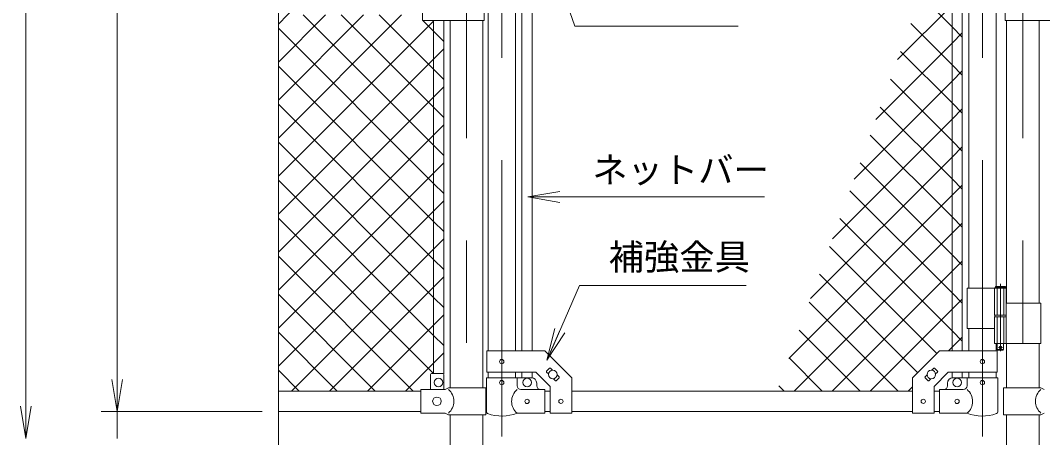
# Model space of a CAD drawing. Units: millimetres, scale not verified. Extents: x -6299 to 6301, y -4455 to 4455.
# Drawn here: x -4313 to -2411, y -1104 to -328 of the extents above; entities that cross this region are included whole.
import ezdxf
from ezdxf.enums import TextEntityAlignment as Align

# ---------------------------------------------------------------- set-up
doc = ezdxf.new("R2010")
doc.units = ezdxf.units.MM
doc.header["$LTSCALE"] = 30
doc.linetypes.add('DASHED', pattern=[7.5, 6, -1.5])
doc.linetypes.add('USER1', pattern=[50.8, 31.75, -6.35, 6.35, -6.35])
for name, color, linetype, lineweight in [('0-0_D-STR-TXT', 7, 'Continuous', 9), ('0-3_D-BMK', 2, 'USER1', 13), ('0-4_D-STR1', 1, 'Continuous', 18), ('0-5_D-STR3', 3, 'Continuous', 13), ('0-9_D-STR-DIM', 7, 'Continuous', 9), ('0-A_0', 7, 'Continuous', 9), ('0-B_D-STR2', 7, 'Continuous', 9)]:
    doc.layers.add(name, color=color, linetype=linetype, lineweight=lineweight)
doc.styles.add('ＭＳ ゴシック', font='')
doc.styles.get('ＭＳ ゴシック').set_extended_font_data('MS Gothic')

# ---------------------------------------------------------------- blocks, each defined once
blk = doc.blocks.new('_Open')
at = {"layer": '0-A_0'}
blk.add_line((-30, 5), (0, 0), dxfattribs=at)
blk.add_lwpolyline([(-30, -5), (0, 0), (-30, 0)], dxfattribs=at)

msp = doc.modelspace()

# ---------------------------------------------------------------- linework, layer by layer
at = {"layer": '0-0_D-STR-TXT'}
msp.add_line((-2928.19, -656.84), (-3366.78, -656.84), dxfattribs=at)
for points in [[(-2977.34, -339.33), (-3281.31, -339.33), (-3368.74, -87.58)], [(-2962.13, -821.57), (-3272.19, -821.57), (-3332.23, -958.53)]]:
    msp.add_lwpolyline(points, dxfattribs=at)
at = {"layer": '0-3_D-BMK'}
for p, q in [((-3482.69, 1929.08), (-3482.69, -1466.74)), ((-2447.69, 1929.08), (-2447.69, -1466.74)), ((-3417.04, 935.57), (-3417.04, -1102.82)), ((-2522.84, 935.57), (-2522.84, -1102.82)), ((-2489.28, -818.74), (-2489.28, -943.63)), ((-2492.91, -936.66), (-2485.65, -936.66))]:
    msp.add_line(p, q, dxfattribs=at)
at = {"layer": '0-4_D-STR1'}
for p, q in [((-3442.44, -106.16), (-3442.44, -943.11)), ((-3391.64, -106.16), (-3391.64, -943.11)), ((-2548.24, -106.16), (-2548.24, -826.66)), ((-2497.44, -106.16), (-2497.44, -823.66)), ((-3512.94, -328.66), (-3512.94, -1012.06)), ((-3452.44, -328.66), (-3452.44, -1012.06)), ((-2477.94, -328.66), (-2477.94, -854.66)), ((-2417.44, -328.66), (-2417.44, -854.66)), ((-2548.24, -901.66), (-2548.24, -943.11)), ((-2497.44, -929.66), (-2497.44, -943.11)), ((-2477.94, -929.66), (-2477.94, -1012.06)), ((-2417.44, -929.66), (-2417.44, -1012.06)), ((-3442.44, -983.11), (-3442.44, -993.16)), ((-3391.64, -983.11), (-3391.64, -993.16)), ((-2548.24, -983.11), (-2548.24, -993.16)), ((-2497.44, -983.11), (-2497.44, -993.16)), ((-3567.69, -1018.16), (-3832.69, -1018.16)), ((-3337.04, -1018.16), (-3327.04, -1018.16)), ((-3287.04, -1018.16), (-2652.84, -1018.16)), ((-2612.84, -1018.16), (-2602.84, -1018.16)), ((-3567.69, -1056.16), (-3832.69, -1056.16)), ((-3512.94, -1062.06), (-3512.94, -1456.16)), ((-3452.44, -1062.06), (-3452.44, -1456.16)), ((-3337.04, -1056.16), (-3327.04, -1056.16)), ((-3287.04, -1056.16), (-2652.84, -1056.16)), ((-2612.84, -1056.16), (-2602.84, -1056.16)), ((-2477.94, -1062.06), (-2477.94, -1456.16)), ((-2417.44, -1062.06), (-2417.44, -1456.16))]:
    msp.add_line(p, q, dxfattribs=at)
at = {"layer": '0-5_D-STR3'}
for p, q in [((-3379.54, -108.66), (-3379.54, -943.11)), ((-3360.54, -108.66), (-3360.54, -943.11)), ((-2579.34, -108.66), (-2579.34, -943.11)), ((-2560.34, -108.66), (-2560.34, -943.11)), ((-3564.69, -307.66), (-3564.69, -328.66)), ((-3449.89, -307.66), (-3449.89, -328.66)), ((-2480.49, -307.66), (-2480.49, -328.66)), ((-3449.89, -328.66), (-3564.69, -328.66)), ((-3544.19, -985.06), (-3544.19, -328.66)), ((-3525.19, -985.74), (-3525.19, -328.66)), ((-2480.49, -328.66), (-2365.69, -328.66)), ((-2551.39, -826.66), (-2551.39, -901.66)), ((-2551.39, -826.66), (-2478.48, -826.66)), ((-2500.08, -826.66), (-2500.08, -876.66)), ((-2479.28, -824.66), (-2499.28, -824.66)), ((-2498.28, -823.66), (-2480.28, -823.66)), ((-2479.28, -824.66), (-2480.28, -823.66)), ((-2479.28, -824.66), (-2479.28, -826.66)), ((-2478.48, -826.66), (-2478.48, -876.66)), ((-2478.48, -854.66), (-2414.14, -854.66)), ((-2414.14, -854.66), (-2414.14, -929.66)), ((-2500.08, -876.66), (-2478.48, -876.66)), ((-2500.08, -879.66), (-2478.48, -879.66)), ((-2500.08, -879.66), (-2500.08, -929.66)), ((-2499.78, -876.66), (-2499.78, -879.66)), ((-2499.78, -879.66), (-2478.78, -879.66)), ((-2478.78, -876.66), (-2478.78, -879.66)), ((-2478.48, -879.66), (-2478.48, -929.66)), ((-2551.39, -901.66), (-2500.19, -901.66)), ((-2500.08, -929.66), (-2414.14, -929.66)), ((-2495.28, -929.66), (-2495.28, -940.66)), ((-3444.74, -983.11), (-3444.74, -943.11)), ((-2494.28, -941.66), (-2495.28, -940.66)), ((-2495.14, -983.11), (-2495.14, -943.11)), ((-2494.28, -941.66), (-2484.28, -941.66)), ((-2484.28, -941.66), (-2483.28, -940.66)), ((-3549.69, -987.06), (-3549.69, -1015.06)), ((-3526.69, -985.06), (-3547.69, -985.06)), ((-3524.69, -987.06), (-3524.69, -1015.06)), ((-3444.74, -983.11), (-3353.61, -983.11)), ((-3379.54, -983.11), (-3379.54, -993.16)), ((-3360.54, -983.11), (-3360.54, -993.16)), ((-3353.61, -983.11), (-3327.04, -1009.68)), ((-3333.71, -981.1), (-3328.05, -975.44)), ((-3333.71, -982.52), (-3329.99, -986.23)), ((-3326.64, -975.44), (-3322.92, -979.16)), ((-3314.09, -987.99), (-3310.37, -991.71)), ((-2625.79, -987.99), (-2629.51, -991.71)), ((-2613.24, -975.44), (-2616.96, -979.16)), ((-2586.27, -983.11), (-2612.84, -1009.68)), ((-2606.17, -981.1), (-2611.83, -975.44)), ((-2606.17, -982.52), (-2609.89, -986.23)), ((-2495.14, -983.11), (-2586.27, -983.11)), ((-2579.34, -983.11), (-2579.34, -993.16)), ((-2560.34, -983.11), (-2560.34, -993.16)), ((-3445.59, -993.16), (-3388.49, -993.16)), ((-3445.59, -993.16), (-3445.59, -1056.85)), ((-3388.49, -993.16), (-3388.49, -1008.16)), ((-3388.49, -993.16), (-3362.04, -993.16)), ((-3352.04, -1008.16), (-3352.04, -1003.16)), ((-3321.16, -995.06), (-3317.44, -998.78)), ((-3316.03, -998.78), (-3310.37, -993.12)), ((-3287.04, -1059.36), (-3287.04, -993.11)), ((-2652.84, -1059.36), (-2652.84, -993.11)), ((-2623.85, -998.78), (-2629.51, -993.12)), ((-2618.72, -995.06), (-2622.44, -998.78)), ((-2587.84, -1008.16), (-2587.84, -1003.16)), ((-2551.39, -993.16), (-2577.84, -993.16)), ((-2494.29, -993.16), (-2551.39, -993.16)), ((-2551.39, -993.16), (-2551.39, -1008.16)), ((-2494.29, -993.16), (-2494.29, -1056.85)), ((-3522.49, -1015.06), (-3567.69, -1015.06)), ((-3567.69, -1059.06), (-3567.69, -1015.06)), ((-3522.49, -1015.06), (-3516.49, -1012.06)), ((-3446.59, -1012.06), (-3516.49, -1012.06)), ((-3446.59, -1012.06), (-3446.59, -1062.06)), ((-3337.04, -1015.16), (-3381.49, -1015.16)), ((-3337.04, -1059.16), (-3337.04, -1015.16)), ((-3327.04, -1059.36), (-3327.04, -1009.68)), ((-2612.84, -1059.36), (-2612.84, -1009.68)), ((-2602.84, -1015.16), (-2558.39, -1015.16)), ((-2602.84, -1059.16), (-2602.84, -1015.16)), ((-2483.79, -1012.06), (-2413.89, -1012.06)), ((-2483.79, -1012.06), (-2483.79, -1062.06)), ((-2407.89, -1015.06), (-2413.89, -1012.06)), ((-3522.49, -1059.06), (-3567.69, -1059.06)), ((-3522.49, -1059.06), (-3516.49, -1062.06)), ((-3446.59, -1062.06), (-3516.49, -1062.06)), ((-3337.04, -1059.16), (-3388.49, -1059.16)), ((-3327.04, -1059.36), (-3287.04, -1059.36)), ((-2612.84, -1059.36), (-2652.84, -1059.36)), ((-2602.84, -1059.16), (-2551.39, -1059.16)), ((-2483.79, -1062.06), (-2413.89, -1062.06)), ((-2407.89, -1059.06), (-2413.89, -1062.06))]:
    msp.add_line(p, q, dxfattribs=at)
at = {"layer": '0-5_D-STR3', "linetype": 'DASHED'}
for p, q in [((-2495.58, -826.66), (-2495.58, -876.66)), ((-2482.98, -826.66), (-2482.98, -876.66)), ((-2495.58, -879.66), (-2495.58, -929.66)), ((-2482.98, -879.66), (-2482.98, -929.66))]:
    msp.add_line(p, q, dxfattribs=at)
at = {"layer": '0-5_D-STR3'}
for points in [[(-2498.28, -823.66), (-2499.28, -824.66), (-2499.28, -826.66)], [(-2483.28, -929.66), (-2483.28, -940.66), (-2495.28, -940.66)], [(-3444.74, -943.11), (-3337.04, -943.11), (-3287.04, -993.11)], [(-2495.14, -943.11), (-2602.84, -943.11), (-2652.84, -993.11)]]:
    msp.add_lwpolyline(points, dxfattribs=at)
for centre, radius in [((-2489.28, -936.66), 2.5), ((-3417.04, -963.11), 4), ((-2522.84, -963.11), 4), ((-3322.04, -987.11), 8), ((-2617.84, -987.11), 8), ((-3534.69, -1002.06), 8), ((-3417.04, -1002.16), 4), ((-3370.04, -1002.16), 8), ((-2569.84, -1002.16), 8), ((-2522.84, -1002.16), 4), ((-3537.69, -1037.06), 8), ((-3370.04, -1037.16), 4), ((-3307.04, -1037.11), 4), ((-2632.84, -1037.11), 4), ((-2569.84, -1037.16), 4)]:
    msp.add_circle(centre, radius, dxfattribs=at)
for centre, radius, start, end in [((-3547.69, -987.06), 2, 90, 180), ((-3526.69, -987.06), 2, 0, 90), ((-3333, -981.81), 1, 135, 225), ((-3327.34, -976.15), 1, 45, 135), ((-2612.54, -976.15), 1, 45, 135), ((-2606.88, -981.81), 1, 315, 45), ((-3362.04, -1003.16), 10, 0, 90), ((-3316.74, -998.07), 1, 225, 315), ((-3311.08, -992.41), 1, 315, 45), ((-2628.8, -992.41), 1, 135, 225), ((-2623.14, -998.07), 1, 225, 315), ((-2577.84, -1003.16), 10, 90, 180), ((-3535.08, -1037.06), 28.8, 310.19176, 49.80824), ((-3370.29, -1037.16), 28.55, 129.59418, 230.40582), ((-3381.49, -1008.16), 7, 180, 270), ((-3345.04, -1008.16), 7, 180, 270), ((-2594.84, -1008.16), 7, 270, 0), ((-2558.39, -1008.16), 7, 270, 0), ((-2569.59, -1037.16), 28.55, 309.59418, 50.40582), ((-2395.3, -1037.06), 28.8, 130.19176, 229.80824), ((-3442.29, -1056.85), 3.3, 180, 250.77949), ((-3417.04, -984.43), 80, 250.77949, 290.9084), ((-2522.84, -984.43), 80, 249.0916, 289.22051), ((-2497.59, -1056.85), 3.3, 289.22051, 0)]:
    msp.add_arc(centre, radius, start, end, dxfattribs=at)
at = {"layer": '0-9_D-STR-DIM'}
for p, q in [((-4302.69, -1046.16), (-4302.69, 1833.84)), ((-4132.69, -996.16), (-4132.69, 1833.84)), ((-3832.69, -1199.16), (-3832.69, 393.19)), ((-4132.69, -996.16), (-4132.69, -936.16)), ((-3862.69, -1056.16), (-4162.69, -1056.16)), ((-3862.69, -1056.16), (-4162.69, -1056.16)), ((-4132.69, -1106.16), (-4132.69, -1056.16))]:
    msp.add_line(p, q, dxfattribs=at)
at = {"layer": '0-B_D-STR2'}
for p, q in [((-2579.34, -340.36), (-2637.33, -282.37)), ((-2680.61, -401.3), (-2579.34, -300.03)), ((-3832.69, -406), (-3744.85, -318.16)), ((-3832.69, -476.71), (-3674.14, -318.16)), ((-3832.69, -547.42), (-3603.43, -318.16)), ((-3544.19, -560.77), (-3786.8, -318.16)), ((-3544.19, -490.06), (-3716.09, -318.16)), ((-3544.19, -419.35), (-3645.38, -318.16)), ((-2579.34, -411.07), (-2656.2, -334.21)), ((-2560.34, -359.36), (-2579.34, -340.36)), ((-3544.19, -631.48), (-3832.69, -342.98)), ((-2579.34, -370.74), (-2560.34, -351.74)), ((-2721.08, -512.48), (-2579.34, -370.74)), ((-3544.19, -400.34), (-3525.19, -381.34)), ((-2579.34, -481.78), (-2675.06, -386.06)), ((-3832.69, -688.84), (-3544.19, -400.34)), ((-3544.19, -702.19), (-3832.69, -413.69)), ((-2560.34, -430.07), (-2579.34, -411.07)), ((-3525.19, -438.35), (-3544.19, -419.35)), ((-2579.34, -441.45), (-2560.34, -422.45)), ((-3544.19, -471.05), (-3525.19, -452.05)), ((-2761.54, -623.65), (-2579.34, -441.45)), ((-2579.34, -552.49), (-2693.93, -437.9)), ((-3832.69, -759.55), (-3544.19, -471.05)), ((-3544.19, -772.9), (-3832.69, -484.4)), ((-3525.19, -509.06), (-3544.19, -490.06)), ((-2579.34, -623.2), (-2712.8, -489.74)), ((-2560.34, -500.78), (-2579.34, -481.78)), ((-2579.34, -512.16), (-2560.34, -493.16)), ((-2802.01, -734.83), (-2579.34, -512.16)), ((-3544.19, -541.77), (-3525.19, -522.77)), ((-3832.69, -830.27), (-3544.19, -541.77)), ((-2579.34, -693.91), (-2731.67, -541.58)), ((-3544.19, -843.61), (-3832.69, -555.11)), ((-3525.19, -579.77), (-3544.19, -560.77)), ((-2560.34, -571.49), (-2579.34, -552.49)), ((-2579.34, -582.87), (-2560.34, -563.87)), ((-2842.47, -846), (-2579.34, -582.87)), ((-3544.19, -612.48), (-3525.19, -593.48)), ((-2579.34, -764.62), (-2750.54, -593.42)), ((-3832.69, -900.98), (-3544.19, -612.48)), ((-3544.19, -914.32), (-3832.69, -625.82)), ((-2560.34, -642.2), (-2579.34, -623.2)), ((-3525.19, -650.48), (-3544.19, -631.48)), ((-2579.34, -835.33), (-2769.41, -645.26)), ((-2579.34, -653.58), (-2560.34, -634.58)), ((-3544.19, -683.19), (-3525.19, -664.19)), ((-2882.94, -957.18), (-2579.34, -653.58)), ((-3832.69, -971.69), (-3544.19, -683.19)), ((-3525.19, -721.19), (-3544.19, -702.19)), ((-2579.34, -906.04), (-2788.28, -697.11)), ((-2560.34, -712.91), (-2579.34, -693.91)), ((-2579.34, -724.29), (-2560.34, -705.29)), ((-3544.19, -753.9), (-3525.19, -734.9)), ((-2873.21, -1018.16), (-2579.34, -724.29)), ((-3808.45, -1018.16), (-3544.19, -753.9)), ((-2607.91, -948.18), (-2807.15, -748.95)), ((-3581.77, -1018.16), (-3832.69, -767.25)), ((-3525.19, -791.9), (-3544.19, -772.9)), ((-2560.34, -783.62), (-2579.34, -764.62)), ((-2579.34, -795), (-2560.34, -776)), ((-2802.5, -1018.16), (-2579.34, -795)), ((-3544.19, -824.61), (-3525.19, -805.61)), ((-2643.27, -983.54), (-2826.02, -800.79)), ((-3737.74, -1018.16), (-3544.19, -824.61)), ((-2560.34, -854.33), (-2579.34, -835.33)), ((-3652.48, -1018.16), (-3832.69, -837.96)), ((-3525.19, -862.61), (-3544.19, -843.61)), ((-2679.35, -1018.16), (-2844.88, -852.63)), ((-2579.34, -865.71), (-2560.34, -846.71)), ((-2731.79, -1018.16), (-2579.34, -865.71)), ((-3544.19, -895.32), (-3525.19, -876.32)), ((-3723.2, -1018.16), (-3832.69, -908.67)), ((-3667.03, -1018.16), (-3544.19, -895.32)), ((-2750.07, -1018.16), (-2863.75, -904.47)), ((-2560.34, -925.04), (-2579.34, -906.04)), ((-3525.19, -933.32), (-3544.19, -914.32)), ((-3544.19, -966.03), (-3525.19, -947.03)), ((-3596.32, -1018.16), (-3544.19, -966.03)), ((-2820.78, -1018.16), (-2882.62, -956.32)), ((-3793.91, -1018.16), (-3832.69, -979.38)), ((-2891.49, -1018.16), (-2901.49, -1008.16)), ((-2661.08, -1018.16), (-2652.84, -1009.92))]:
    msp.add_line(p, q, dxfattribs=at)
for points in [[(-3832.69, -335.29), (-3815.56, -318.16), (-3544.19, -46.79), (-3525.19, -27.79)], [(-3832.69, -618.13), (-3544.19, -329.63), (-3543.22, -328.66)], [(-3525.19, -367.64), (-3544.19, -348.64), (-3564.17, -328.66)], [(-3544.16, -985.06), (-3544.19, -985.04), (-3832.69, -696.54)], [(-2586.03, -943.11), (-2579.34, -936.42), (-2560.34, -917.42)]]:
    msp.add_lwpolyline(points, dxfattribs=at)

# ---------------------------------------------------------------- block references
at = {"layer": '0-0_D-STR-TXT', "xscale": 2, "yscale": 2}
for p, rotation in [((-3368.78, -656.84), 180), ((-3333.03, -960.37), 246.33058)]:
    msp.add_blockref('_Open', p, dxfattribs=dict(at, rotation=rotation))
at = {"layer": '0-9_D-STR-DIM', "xscale": 2, "yscale": 2, "rotation": 270}
for p in [(-4132.69, -1056.16), (-4132.69, -1056.16), (-4302.69, -1106.16)]:
    msp.add_blockref('_Open', p, dxfattribs=at)

# ---------------------------------------------------------------- texts
at = {"layer": '0-0_D-STR-TXT', "style": 'ＭＳ ゴシック'}
for s, p in [('ネットバー', (-3248.75, -644.89)), ('補強金具', (-3218.23, -806.96))]:
    msp.add_text(s, height=48.17, dxfattribs=at).set_placement(p, align=Align.BOTTOM_LEFT)

doc.saveas('drawing.dxf')
